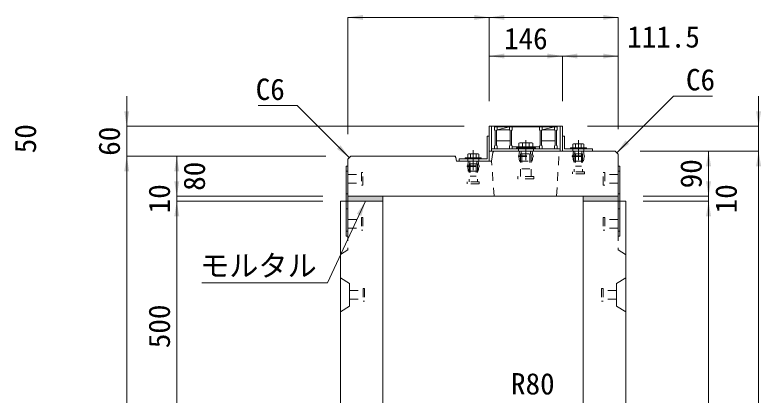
# Model space of a CAD drawing. Units: millimetres at full size. Extents: x -1934 to 78146, y -143454 to -112471.
# Drawn here: x 54217 to 55708, y -135157 to -134397 of the extents above; entities that cross this region are included whole.
import ezdxf
from ezdxf.enums import TextEntityAlignment as Align

# ---------------------------------------------------------------- set-up
doc = ezdxf.new("R2010")
doc.units = ezdxf.units.MM
doc.header["$LTSCALE"] = 23
for name, pattern in [('CHAIN', [18.5, 12, -1.5, 3.5, -1.5]), ('USER2', [1.35, 0.75, -0.6]), ('USER3', [1.35, 0.75, -0.6])]:
    doc.linetypes.add(name, pattern=pattern)
for name, color, linetype, lineweight in [('インサート', 92, 'USER2', 9), ('グレーチング', 7, 'Continuous', 9), ('ジョイント', 7, 'Continuous', 5), ('モルタル', 7, 'Continuous', 13), ('作業エリア', 11, 'Continuous', 13), ('受枠', 3, 'Continuous', 13), ('寸法線', 7, 'Continuous', 13), ('引出線', 4, 'Continuous', 13), ('本体', 2, 'Continuous', 13), ('ｲﾝｻｰﾄ', 3, 'USER3', 5)]:
    doc.layers.add(name, color=color, linetype=linetype, lineweight=lineweight)
doc.layers.add('ハッチング_モルタル', color=30, linetype='Continuous')
doc.styles.add('ＭＳ ゴシック', font='')
doc.styles.get('ＭＳ ゴシック').set_extended_font_data('MS Gothic')

# ---------------------------------------------------------------- blocks, each defined once
blk = doc.blocks.new('filled_arrow')
at = {"color": 0, "linetype": 'Continuous', "lineweight": -2}
blk.add_solid([(7.5, 1.25), (0, 0), (7.5, -1.25)], dxfattribs=at)

msp = doc.modelspace()

# ---------------------------------------------------------------- hatches: boundary and pattern name
at = {"layer": 'ハッチング_モルタル'}
for points in [[(54952.11, -134769.7), (54952.11, -134759.7), (54882.11, -134759.7), (54882.11, -134769.7)], [(55422.11, -134769.7), (55422.11, -134759.7), (55352.11, -134759.7), (55352.11, -134769.7)]]:
    msp.add_hatch(color=256, dxfattribs=at).paths.add_polyline_path(points)

# ---------------------------------------------------------------- linework, layer by layer
at = {"layer": 'インサート', "linetype": 'Continuous'}
for p, q in [((55256.61, -134662.9), (55218.61, -134662.9)), ((55218.61, -134662.9), (55218.61, -134665.2)), ((55256.61, -134665.2), (55218.61, -134665.2)), ((55256.61, -134662.9), (55256.61, -134665.2)), ((55326.61, -134662.9), (55358.61, -134662.9)), ((55326.61, -134662.9), (55326.61, -134665.2)), ((55326.61, -134665.2), (55358.61, -134665.2)), ((55358.61, -134662.9), (55358.61, -134665.2)), ((55116.61, -134682.9), (55148.61, -134682.9)), ((55116.61, -134682.9), (55116.61, -134685.2)), ((55116.61, -134685.2), (55148.61, -134685.2)), ((55148.61, -134682.9), (55148.61, -134685.2))]:
    msp.add_line(p, q, dxfattribs=at)
at = {"layer": 'インサート', "linetype": 'Continuous', "lineweight": 13}
for p, q in [((55225.62, -134652.9), (55223.76, -134653.75)), ((55223.76, -134653.75), (55223.76, -134662.9)), ((55251.46, -134662.9), (55223.76, -134662.9)), ((55249.61, -134652.9), (55225.62, -134652.9)), ((55249.61, -134652.9), (55251.46, -134653.75)), ((55251.46, -134653.75), (55251.46, -134662.9)), ((55333.13, -134654.9), (55331.66, -134655.75)), ((55331.66, -134655.75), (55331.66, -134662.9)), ((55331.66, -134662.9), (55353.56, -134662.9)), ((55333.13, -134654.9), (55352.1, -134654.9)), ((55352.1, -134654.9), (55353.56, -134655.75)), ((55353.56, -134655.75), (55353.56, -134662.9)), ((55123.13, -134674.9), (55121.66, -134675.75)), ((55121.66, -134675.75), (55121.66, -134682.9)), ((55123.13, -134674.9), (55142.1, -134674.9)), ((55142.1, -134674.9), (55143.56, -134675.75)), ((55143.56, -134675.75), (55143.56, -134682.9)), ((55121.66, -134682.9), (55143.56, -134682.9))]:
    msp.add_line(p, q, dxfattribs=at)
at = {"layer": 'インサート'}
for p, q in [((55228.61, -134662.9), (55228.61, -134665.2)), ((55246.61, -134662.9), (55246.61, -134665.2)), ((55335.61, -134662.9), (55335.61, -134665.2)), ((55349.61, -134662.9), (55349.61, -134665.2)), ((55222.61, -134678.95), (55252.61, -134678.95)), ((55222.61, -134678.95), (55222.61, -134680.45)), ((55222.61, -134680.45), (55252.61, -134680.45)), ((55223.86, -134678.95), (55225.11, -134669.7)), ((55223.86, -134680.45), (55225.11, -134689.7)), ((55225.11, -134669.7), (55250.11, -134669.7)), ((55226.71, -134674.7), (55248.51, -134674.7)), ((55226.71, -134674.7), (55226.71, -134720.2)), ((55228.16, -134669.7), (55228.16, -134674.7)), ((55229.61, -134674.7), (55229.61, -134704.7)), ((55245.61, -134674.7), (55245.61, -134704.7)), ((55247.06, -134669.7), (55247.06, -134674.7)), ((55248.51, -134674.7), (55248.51, -134720.2)), ((55251.36, -134678.95), (55250.11, -134669.7)), ((55251.36, -134680.45), (55250.11, -134689.7)), ((55252.61, -134678.95), (55252.61, -134680.45)), ((55330.11, -134678.95), (55355.11, -134678.95)), ((55330.11, -134678.95), (55330.11, -134680.45)), ((55330.11, -134680.45), (55355.11, -134680.45)), ((55331.36, -134678.95), (55332.61, -134669.7)), ((55331.36, -134680.45), (55332.61, -134689.7)), ((55332.61, -134669.7), (55352.61, -134669.7)), ((55334.36, -134674.7), (55350.86, -134674.7)), ((55334.36, -134674.7), (55334.36, -134710.7)), ((55335.49, -134669.7), (55335.49, -134674.7)), ((55336.61, -134674.7), (55336.61, -134699.7)), ((55348.61, -134674.7), (55348.61, -134699.7)), ((55349.74, -134669.7), (55349.74, -134674.7)), ((55350.86, -134674.7), (55350.86, -134710.7)), ((55353.86, -134678.95), (55352.61, -134669.7)), ((55353.86, -134680.45), (55352.61, -134689.7)), ((55355.11, -134678.95), (55355.11, -134680.45)), ((55121.36, -134698.95), (55122.61, -134689.7)), ((55122.61, -134689.7), (55142.61, -134689.7)), ((55124.36, -134694.7), (55140.86, -134694.7)), ((55124.36, -134694.7), (55124.36, -134730.7)), ((55125.49, -134689.7), (55125.49, -134694.7)), ((55125.61, -134682.9), (55125.61, -134685.2)), ((55126.61, -134694.7), (55126.61, -134719.7)), ((55138.61, -134694.7), (55138.61, -134719.7)), ((55139.61, -134682.9), (55139.61, -134685.2)), ((55139.74, -134689.7), (55139.74, -134694.7)), ((55140.86, -134694.7), (55140.86, -134730.7)), ((55143.86, -134698.95), (55142.61, -134689.7)), ((55225.11, -134689.7), (55250.11, -134689.7)), ((55332.61, -134689.7), (55352.61, -134689.7)), ((55120.11, -134698.95), (55145.11, -134698.95)), ((55120.11, -134698.95), (55120.11, -134700.45)), ((55120.11, -134700.45), (55145.11, -134700.45)), ((55121.36, -134700.45), (55122.61, -134709.7)), ((55122.61, -134709.7), (55142.61, -134709.7)), ((55143.86, -134700.45), (55142.61, -134709.7)), ((55145.11, -134698.95), (55145.11, -134700.45)), ((55229.61, -134704.7), (55245.61, -134704.7)), ((55330.61, -134714.7), (55330.61, -134710.7)), ((55354.61, -134710.7), (55330.61, -134710.7)), ((55336.61, -134699.7), (55348.61, -134699.7)), ((55354.61, -134710.7), (55354.61, -134714.7)), ((54882.11, -134716.2), (54909.11, -134716.2)), ((54882.11, -134716.2), (54882.11, -134733.2)), ((54912.11, -134712.2), (54909.11, -134712.2)), ((54909.11, -134712.2), (54909.11, -134737.2)), ((54912.11, -134737.2), (54912.11, -134712.2)), ((55126.61, -134719.7), (55138.61, -134719.7)), ((55221.61, -134724.7), (55221.61, -134720.2)), ((55253.61, -134720.2), (55221.61, -134720.2)), ((55253.61, -134724.7), (55221.61, -134724.7)), ((55253.61, -134720.2), (55253.61, -134724.7)), ((55354.61, -134714.7), (55330.61, -134714.7)), ((55392.11, -134712.2), (55395.11, -134712.2)), ((55392.11, -134737.2), (55392.11, -134712.2)), ((55395.11, -134712.2), (55395.11, -134737.2)), ((55422.11, -134716.2), (55395.11, -134716.2)), ((55422.11, -134716.2), (55422.11, -134733.2)), ((54882.11, -134733.2), (54909.11, -134733.2)), ((54909.11, -134737.2), (54912.11, -134737.2)), ((55120.61, -134734.7), (55120.61, -134730.7)), ((55144.61, -134730.7), (55120.61, -134730.7)), ((55144.61, -134734.7), (55120.61, -134734.7)), ((55144.61, -134730.7), (55144.61, -134734.7)), ((55395.11, -134737.2), (55392.11, -134737.2)), ((55422.11, -134733.2), (55395.11, -134733.2))]:
    msp.add_line(p, q, dxfattribs=at)
at = {"layer": 'インサート', "linetype": 'Continuous', "lineweight": 5}
for p, q in [((55230.69, -134653.75), (55230.69, -134662.9)), ((55244.54, -134653.75), (55244.54, -134662.9)), ((55337.14, -134655.75), (55337.14, -134662.9)), ((55348.09, -134655.75), (55348.09, -134662.9)), ((55127.14, -134675.75), (55127.14, -134682.9)), ((55138.09, -134675.75), (55138.09, -134682.9))]:
    msp.add_line(p, q, dxfattribs=at)
for centre, radius, start, end in [((55227.23, -134660.4), 7.5, 62.50883, 117.49117), ((55237.61, -134681.63), 28.73, 76.05376, 103.94624), ((55248, -134660.4), 7.5, 62.50883, 117.49117), ((55334.4, -134659.75), 4.85, 55.61575, 124.38425), ((55342.61, -134673.02), 18.12, 72.41205, 107.58795), ((55350.83, -134659.75), 4.85, 55.61575, 124.38425), ((55124.4, -134679.75), 4.85, 55.61575, 124.38425), ((55132.61, -134693.02), 18.12, 72.41205, 107.58795), ((55140.83, -134679.75), 4.85, 55.61575, 124.38425)]:
    msp.add_arc(centre, radius, start, end, dxfattribs=at)
at = {"layer": 'グレーチング'}
for p, q in [((55175.11, -134621.2), (55175.11, -134627.2)), ((55175.11, -134621.2), (55300.11, -134621.2)), ((55180.11, -134621.2), (55180.11, -134627.2)), ((55180.11, -134627.2), (55205.11, -134621.2)), ((55205.11, -134621.2), (55205.11, -134627.2)), ((55210.11, -134621.2), (55210.11, -134627.2)), ((55265.11, -134621.2), (55265.11, -134627.2)), ((55270.11, -134627.2), (55295.11, -134621.2)), ((55270.11, -134621.2), (55270.11, -134627.2)), ((55295.11, -134621.2), (55295.11, -134627.2)), ((55300.11, -134621.2), (55300.11, -134627.2)), ((55175.11, -134627.2), (55176.11, -134628.2)), ((55176.11, -134628.2), (55176.11, -134658.2)), ((55180.11, -134627.2), (55179.11, -134628.2)), ((55179.11, -134628.2), (55179.11, -134658.2)), ((55180.11, -134627.2), (55205.11, -134627.2)), ((55205.11, -134627.2), (55206.11, -134628.2)), ((55206.11, -134628.2), (55206.11, -134658.2)), ((55210.11, -134627.2), (55209.11, -134628.2)), ((55209.11, -134628.2), (55209.11, -134658.2)), ((55265.11, -134627.2), (55266.11, -134628.2)), ((55266.11, -134628.2), (55266.11, -134658.2)), ((55270.11, -134627.2), (55269.11, -134628.2)), ((55269.11, -134628.2), (55269.11, -134658.2)), ((55270.11, -134627.2), (55295.11, -134627.2)), ((55295.11, -134627.2), (55296.11, -134628.2)), ((55296.11, -134628.2), (55296.11, -134658.2)), ((55300.11, -134627.2), (55299.11, -134628.2)), ((55299.11, -134628.2), (55299.11, -134658.2)), ((55206.11, -134649.2), (55179.11, -134649.2)), ((55296.11, -134649.2), (55269.11, -134649.2)), ((55175.11, -134659.2), (55176.11, -134658.2)), ((55175.11, -134665.2), (55175.11, -134659.2)), ((55175.11, -134665.2), (55180.11, -134665.2)), ((55180.11, -134659.2), (55179.11, -134658.2)), ((55180.11, -134665.2), (55180.11, -134659.2)), ((55205.11, -134659.2), (55206.11, -134658.2)), ((55205.11, -134665.2), (55205.11, -134659.2)), ((55205.11, -134665.2), (55210.11, -134665.2)), ((55210.11, -134659.2), (55209.11, -134658.2)), ((55210.11, -134665.2), (55210.11, -134659.2)), ((55265.11, -134660.7), (55210.11, -134660.7)), ((55265.11, -134659.2), (55266.11, -134658.2)), ((55265.11, -134665.2), (55265.11, -134659.2)), ((55265.11, -134665.2), (55270.11, -134665.2)), ((55270.11, -134659.2), (55269.11, -134658.2)), ((55270.11, -134665.2), (55270.11, -134659.2)), ((55295.11, -134659.2), (55296.11, -134658.2)), ((55295.11, -134665.2), (55295.11, -134659.2)), ((55295.11, -134665.2), (55300.11, -134665.2)), ((55300.11, -134659.2), (55299.11, -134658.2)), ((55300.11, -134665.2), (55300.11, -134659.2))]:
    msp.add_line(p, q, dxfattribs=at)
at = {"layer": 'ジョイント'}
for p, q in [((54878.91, -134699.7), (54882.11, -134699.7)), ((54878.91, -134699.7), (54878.91, -134839.7)), ((54882.11, -134699.7), (54882.11, -134839.7)), ((55422.11, -134699.7), (55425.31, -134699.7)), ((55422.11, -134699.7), (55422.11, -134839.7)), ((55425.31, -134699.7), (55425.31, -134839.7)), ((54878.91, -134839.7), (54882.11, -134839.7)), ((55422.11, -134839.7), (55425.31, -134839.7))]:
    msp.add_line(p, q, dxfattribs=at)
at = {"layer": 'ジョイント', "linetype": 'USER2'}
for p, q in [((54878.91, -134709.7), (54882.11, -134709.7)), ((55422.11, -134709.7), (55425.31, -134709.7)), ((54878.91, -134754.7), (54882.11, -134754.7)), ((55422.11, -134754.7), (55425.31, -134754.7)), ((54878.91, -134784.7), (54882.11, -134784.7)), ((55422.11, -134784.7), (55425.31, -134784.7)), ((54878.91, -134829.7), (54882.11, -134829.7)), ((55422.11, -134829.7), (55425.31, -134829.7))]:
    msp.add_line(p, q, dxfattribs=at)
at = {"layer": 'モルタル'}
for points in [[(54882.11, -134759.7), (54952.11, -134759.7), (54952.11, -134769.7), (54882.11, -134769.7)], [(55422.11, -134759.7), (55352.11, -134759.7), (55352.11, -134769.7), (55422.11, -134769.7)]]:
    msp.add_lwpolyline(points, close=True, dxfattribs=at)
at = {"layer": '作業エリア'}
for p, q in [((55094.65, -134679.7), (55097.11, -134679.7)), ((55097.11, -134679.7), (55097.6, -134682.11)), ((55172.11, -134669.7), (55171.73, -134672.25)), ((55174.7, -134669.7), (55172.11, -134669.7))]:
    msp.add_line(p, q, dxfattribs=at)
at = {"layer": '受枠'}
for p, q in [((55164.61, -134619.7), (55310.61, -134619.7)), ((55164.61, -134619.7), (55164.61, -134669.7)), ((55169.11, -134619.7), (55169.11, -134669.7)), ((55306.11, -134619.7), (55306.11, -134669.7)), ((55310.61, -134619.7), (55310.61, -134669.7)), ((55160.11, -134685.2), (55160.11, -134639.7)), ((55160.11, -134639.7), (55164.61, -134639.7)), ((55164.61, -134639.7), (55164.61, -134689.7)), ((55315.11, -134639.7), (55310.61, -134639.7)), ((55315.11, -134665.2), (55315.11, -134639.7)), ((55169.11, -134665.2), (55306.11, -134665.2)), ((55370.61, -134665.2), (55315.11, -134665.2)), ((55370.61, -134669.7), (55370.61, -134665.2)), ((55164.61, -134669.7), (55310.61, -134669.7)), ((55310.61, -134669.7), (55370.61, -134669.7)), ((55104.61, -134689.7), (55104.61, -134685.2)), ((55104.61, -134685.2), (55160.11, -134685.2)), ((55164.61, -134689.7), (55104.61, -134689.7))]:
    msp.add_line(p, q, dxfattribs=at)
at = {"layer": '受枠', "linetype": 'CHAIN'}
for p, q in [((55237.61, -134647.45), (55237.61, -134687.45)), ((55342.61, -134647.45), (55342.61, -134687.45)), ((55132.61, -134667.45), (55132.61, -134707.45))]:
    msp.add_line(p, q, dxfattribs=at)
at = {"layer": '受枠', "linetype": 'USER2'}
for p, q in [((55222.61, -134665.2), (55222.61, -134669.7)), ((55252.61, -134665.2), (55252.61, -134669.7)), ((55331.61, -134665.2), (55331.61, -134669.7)), ((55353.61, -134665.2), (55353.61, -134669.7)), ((55121.61, -134685.2), (55121.61, -134689.7)), ((55143.61, -134685.2), (55143.61, -134689.7))]:
    msp.add_line(p, q, dxfattribs=at)
at = {"layer": '寸法線'}
for p, q in [((54882.11, -134402.27), (55164.61, -134402.27)), ((54882.11, -134635.7), (54882.11, -134402.27)), ((55164.61, -134569.7), (55164.61, -134402.27)), ((55164.61, -134402.27), (55422.11, -134402.27)), ((55164.61, -134569.7), (55164.61, -134402.27)), ((55422.11, -134625.7), (55422.11, -134402.27)), ((55164.61, -134479.51), (55310.61, -134479.51)), ((55164.61, -134569.7), (55164.61, -134479.51)), ((55310.61, -134569.7), (55310.61, -134479.51)), ((55310.61, -134479.51), (55422.11, -134479.51)), ((55310.61, -134569.7), (55310.61, -134479.51)), ((55422.11, -134625.7), (55422.11, -134479.51)), ((54440.14, -134739.7), (54440.14, -134559.7)), ((55702.6, -134729.7), (55702.6, -134559.7)), ((55114.61, -134619.7), (54440.14, -134619.7)), ((55360.61, -134619.7), (55702.6, -134619.7)), ((54838.11, -134679.7), (54440.14, -134679.7)), ((54440.14, -134679.7), (54440.14, -136119.7)), ((54838.11, -134679.7), (54440.14, -134679.7)), ((54540.14, -134759.7), (54540.14, -134679.7)), ((54838.11, -134679.7), (54540.14, -134679.7)), ((55466.11, -134669.7), (55602.6, -134669.7)), ((55466.11, -134669.7), (55702.6, -134669.7)), ((55466.11, -134669.7), (55702.6, -134669.7)), ((55602.6, -134759.7), (55602.6, -134669.7)), ((55702.6, -136119.7), (55702.6, -134669.7)), ((54540.14, -134699.7), (54540.14, -134829.7)), ((55602.6, -134699.7), (55602.6, -134829.7)), ((54832.11, -134759.7), (54540.14, -134759.7)), ((54832.11, -134759.7), (54540.14, -134759.7)), ((54540.14, -134769.7), (54540.14, -135269.7)), ((54832.11, -134769.7), (54540.14, -134769.7)), ((54817.11, -134769.7), (54540.14, -134769.7)), ((55472.11, -134759.7), (55602.6, -134759.7)), ((55472.11, -134759.7), (55602.6, -134759.7)), ((55472.11, -134769.7), (55602.6, -134769.7)), ((55472.11, -134769.7), (55602.6, -134769.7)), ((55602.6, -136119.7), (55602.6, -134769.7))]:
    msp.add_line(p, q, dxfattribs=at)
at = {"layer": '引出線'}
for points in [[(55419.11, -134672.7), (55532.49, -134559.32), (55610.49, -134559.32)], [(54885.11, -134682.7), (54780.95, -134578.53), (54702.95, -134578.53)], [(54917.11, -134769.7), (54841.17, -134932.56), (54590.26, -134932.56)]]:
    msp.add_lwpolyline(points, dxfattribs=at)
at = {"layer": '本体'}
for p, q in [((54882.11, -134685.7), (54888.11, -134679.7)), ((54888.11, -134679.7), (55094.65, -134679.7)), ((55097.6, -134682.11), (55099.11, -134689.7)), ((55171.73, -134672.25), (55169.11, -134689.7)), ((55174.7, -134669.7), (55416.11, -134669.7)), ((55416.11, -134669.7), (55422.11, -134675.7)), ((55422.11, -134675.7), (55422.11, -134769.7)), ((54882.11, -134685.7), (54882.11, -134769.7)), ((55099.11, -134689.7), (55169.11, -134689.7)), ((54882.11, -134759.7), (55422.11, -134759.7)), ((54882.11, -134769.7), (54952.11, -134769.7)), ((55352.11, -134769.7), (55422.11, -134769.7))]:
    msp.add_line(p, q, dxfattribs=at)
at = {"layer": '本体', "linetype": 'USER2', "lineweight": 15}
for p, q in [((55299.11, -134759.7), (55304.11, -134669.7)), ((55174.11, -134759.7), (55169.11, -134689.7))]:
    msp.add_line(p, q, dxfattribs=at)
at = {"layer": '本体', "lineweight": 20}
for p, q in [((54867.11, -136119.7), (54867.11, -134769.7)), ((54952.11, -134769.7), (54867.11, -134769.7)), ((54952.11, -135175.66), (54952.11, -134769.7)), ((55352.11, -135175.66), (55352.11, -134769.7)), ((55437.11, -134769.7), (55352.11, -134769.7)), ((55422.11, -134769.7), (55352.11, -134769.7)), ((55437.11, -136119.7), (55437.11, -134769.7))]:
    msp.add_line(p, q, dxfattribs=at)
at = {"layer": '本体', "linetype": 'USER3', "lineweight": 9}
for p, q in [((54882.11, -134769.7), (54882.11, -134866.7)), ((55422.11, -134769.7), (55422.11, -134866.7)), ((54882.11, -134866.7), (54867.11, -134876.2)), ((55422.11, -134866.7), (55437.11, -134876.2))]:
    msp.add_line(p, q, dxfattribs=at)
at = {"layer": '本体', "lineweight": 9}
for p, q in [((54867.11, -134922.7), (54885.31, -134934.2)), ((54885.31, -134934.2), (54885.31, -134979.2)), ((55437.11, -134922.7), (55418.91, -134934.2)), ((55418.91, -134934.2), (55418.91, -134979.2)), ((54867.11, -134990.7), (54885.31, -134979.2)), ((55437.11, -134990.7), (55418.91, -134979.2))]:
    msp.add_line(p, q, dxfattribs=at)
at = {"layer": '本体'}
for centre, start, end in [((55094.65, -134682.7), 11.30993, 90), ((55174.7, -134672.7), 90, 171.46923)]:
    msp.add_arc(centre, 3, start, end, dxfattribs=at)
at = {"layer": 'ｲﾝｻｰﾄ'}
for p, q in [((54882.11, -134806.2), (54909.11, -134806.2)), ((54909.11, -134802.2), (54912.11, -134802.2)), ((54909.11, -134802.2), (54909.11, -134827.2)), ((54912.11, -134802.2), (54912.11, -134827.2)), ((55392.11, -134802.2), (55392.11, -134827.2)), ((55395.12, -134802.2), (55392.11, -134802.2)), ((55395.12, -134802.2), (55395.12, -134827.2)), ((55422.12, -134806.2), (55395.12, -134806.2)), ((54882.11, -134823.2), (54909.11, -134823.2)), ((54909.11, -134827.2), (54912.11, -134827.2)), ((55395.12, -134827.2), (55392.11, -134827.2)), ((55422.12, -134823.2), (55395.12, -134823.2)), ((54885.31, -134948.2), (54912.31, -134948.2)), ((54885.31, -134948.2), (54885.31, -134965.2)), ((54912.31, -134944.2), (54912.31, -134969.2)), ((54912.31, -134944.2), (54915.32, -134944.2)), ((54915.32, -134944.2), (54915.32, -134969.2)), ((55391.91, -134944.2), (55388.91, -134944.2)), ((55388.91, -134944.2), (55388.91, -134969.2)), ((55391.91, -134944.2), (55391.91, -134969.2)), ((55418.91, -134948.2), (55391.91, -134948.2)), ((55418.91, -134948.2), (55418.91, -134965.2)), ((54885.31, -134965.2), (54912.31, -134965.2)), ((55418.91, -134965.2), (55391.91, -134965.2)), ((54912.31, -134969.2), (54915.32, -134969.2)), ((55391.91, -134969.2), (55388.91, -134969.2))]:
    msp.add_line(p, q, dxfattribs=at)

# ---------------------------------------------------------------- block references
at = {"layer": '寸法線', "xscale": 4, "yscale": 4}
for p in [(54882.11, -134402.27), (55164.61, -134402.27), (55164.61, -134479.51), (55310.61, -134479.51)]:
    msp.add_blockref('filled_arrow', p, dxfattribs=at)
for p, rotation in [((55164.61, -134402.27), 180), ((55422.11, -134402.27), 180), ((55310.61, -134479.51), 180), ((55422.11, -134479.51), 180), ((54440.14, -134619.7), 90), ((55702.6, -134619.7), 90), ((54440.14, -134679.7), 270), ((54440.14, -134679.7), 270), ((54540.14, -134679.7), 270), ((55602.6, -134669.7), 270), ((55702.6, -134669.7), 270), ((55702.6, -134669.7), 270), ((54540.14, -134759.7), 90), ((54540.14, -134759.7), 90), ((55602.6, -134759.7), 90), ((55602.6, -134759.7), 90), ((54540.14, -134769.7), 270), ((54540.14, -134769.7), 270), ((55602.6, -134769.7), 270), ((55602.6, -134769.7), 270)]:
    msp.add_blockref('filled_arrow', p, dxfattribs=dict(at, rotation=rotation))
at = {"layer": '引出線', "xscale": 4, "yscale": 4}
for p, rotation in [((55419.11, -134672.7), 45), ((54885.11, -134682.7), 135), ((54917.11, -134769.7), 245)]:
    msp.add_blockref('filled_arrow', p, dxfattribs=dict(at, rotation=rotation))

# ---------------------------------------------------------------- texts
at = {"layer": '寸法線', "style": 'ＭＳ ゴシック'}
for s, p in [('146', (55237.61, -134444.51)), ('111.5', (55512.69, -134441.15))]:
    msp.add_text(s, height=42.72, dxfattribs=at).set_placement(p, align=Align.MIDDLE_CENTER)
for s, p in [('50', (54237.6, -134644.7)), ('60', (54405.14, -134649.7)), ('80', (54575.14, -134719.7)), ('90', (55567.6, -134714.7)), ('10', (54505.14, -134764.7)), ('10', (55637.6, -134764.7)), ('500', (54505.14, -135019.7))]:
    msp.add_text(s, height=42.72, rotation=90, dxfattribs=at).set_placement(p, align=Align.MIDDLE_CENTER)
at = {"layer": '引出線', "style": 'ＭＳ ゴシック'}
msp.add_text('C6', height=42.72, dxfattribs=at).set_placement((55557.49, -134505.32), align=Align.TOP_LEFT)
for s, p in [('C6', (54755.95, -134524.53)), ('R80', (55295.16, -135113.07))]:
    msp.add_text(s, height=42.72, dxfattribs=at).set_placement(p, align=Align.TOP_RIGHT)
msp.add_text('モルタル', height=42.72, dxfattribs=at).set_placement((54703.21, -134876.96), align=Align.TOP_CENTER)

doc.saveas('drawing.dxf')
